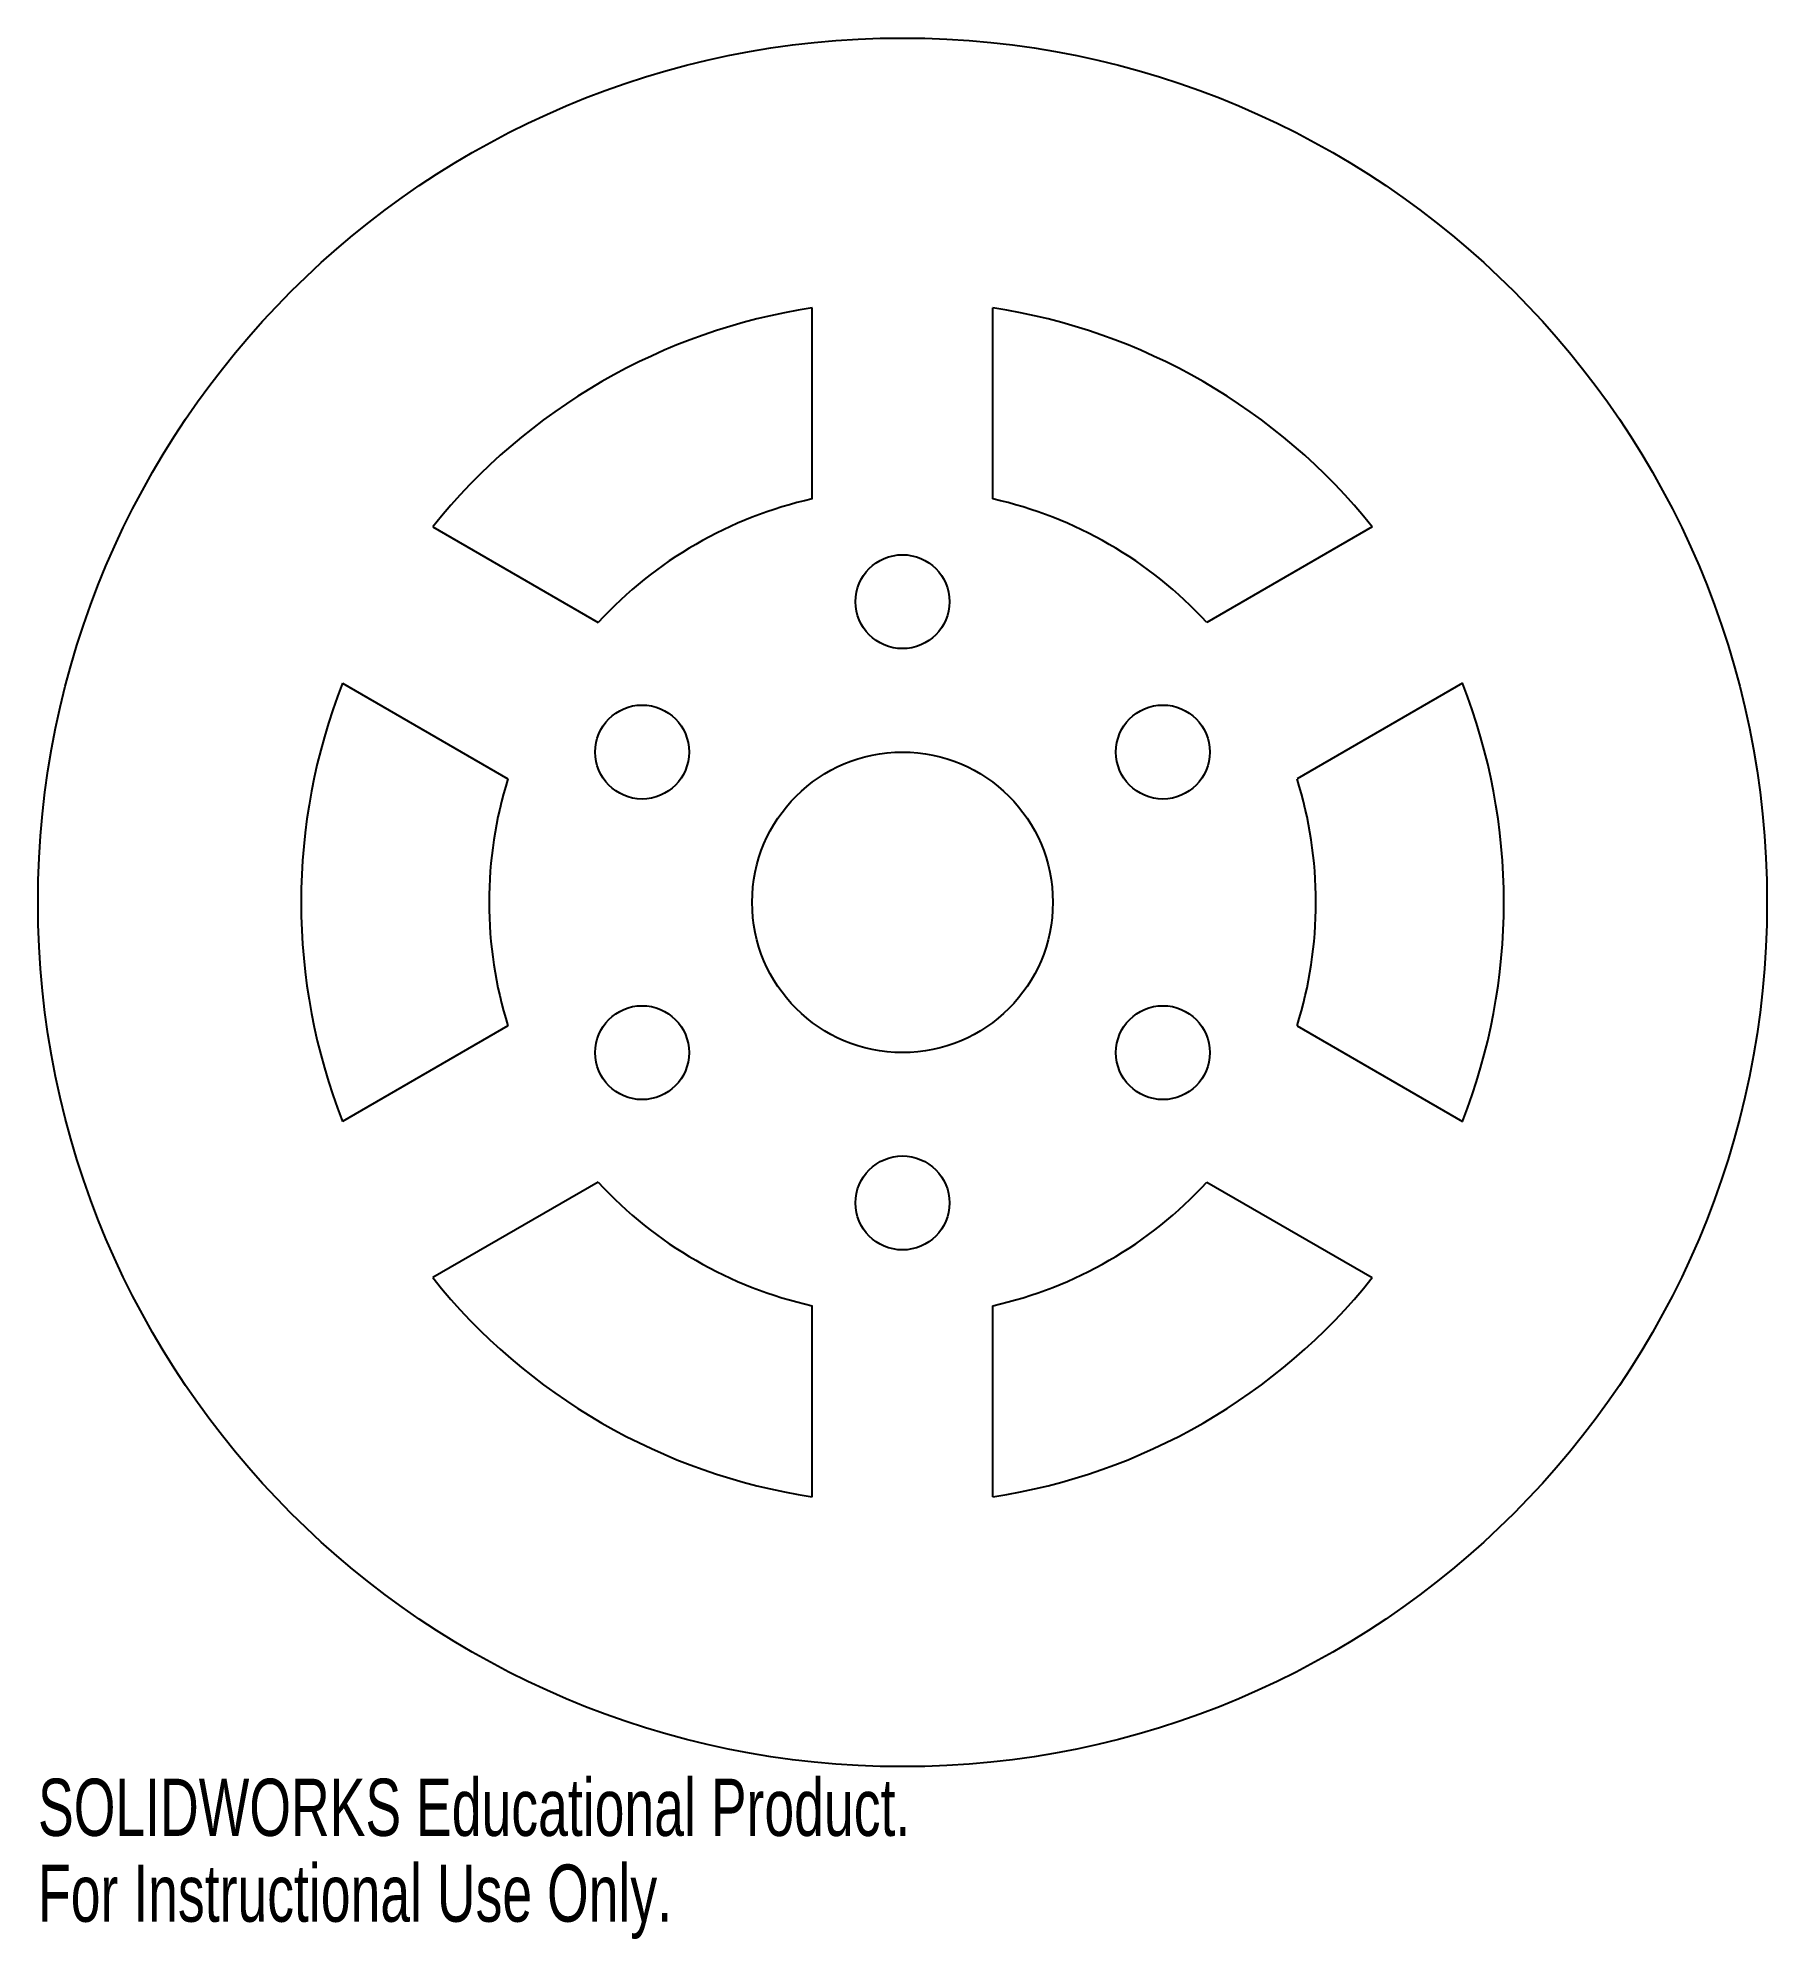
# Model space of a CAD drawing. Header units: inches. Extents: x -2.88 to 2.88, y -3.45 to 2.88.
import ezdxf

# ---------------------------------------------------------------- set-up
doc = ezdxf.new("R2010")
doc.units = ezdxf.units.IN
doc.header["$MEASUREMENT"] = 0
doc.styles.add('SLDTEXTSTYLE0', font='TXT', dxfattribs={"width": 0.7})

msp = doc.modelspace()

# ---------------------------------------------------------------- linework, layer by layer
at = {"color": 7, "linetype": 'Continuous', "lineweight": 25}
for p, q in [((-0.3, 1.3419), (-0.3, 1.9774)), ((0.3, 1.3419), (0.3, 1.9774)), ((-1.5625, 1.2485), (-1.0121, 0.9307)), ((1.5625, 1.2485), (1.0121, 0.9307)), ((-1.8625, 0.7289), (-1.3121, 0.4111)), ((1.8625, 0.7289), (1.3121, 0.4111)), ((-1.3121, -0.4111), (-1.8625, -0.7289)), ((1.3121, -0.4111), (1.8625, -0.7289)), ((-1.0121, -0.9307), (-1.5625, -1.2485)), ((1.0121, -0.9307), (1.5625, -1.2485)), ((-0.3, -1.9774), (-0.3, -1.3419)), ((0.3, -1.9774), (0.3, -1.3419))]:
    msp.add_line(p, q, dxfattribs=at)
at = {"color": 7, "linetype": 'Continuous'}
msp.add_circle((0, 0), 2.875, dxfattribs=at)
at = {"color": 7, "linetype": 'Continuous', "lineweight": 25}
for centre, radius in [((0, 0), 2.875), ((0, 1), 0.1562), ((-0.866, 0.5), 0.1563), ((0.866, 0.5), 0.1563), ((0, 0), 0.5), ((-0.866, -0.5), 0.1562), ((0.866, -0.5), 0.1562), ((0, -1), 0.1562)]:
    msp.add_circle(centre, radius, dxfattribs=at)
for radius, start, end in [(2, 98.62693, 141.37307), (2, 38.62693, 81.37307), (1.375, 102.60226, 137.39774), (1.375, 42.60226, 77.39774), (2, 158.62693, 201.37307), (2, 338.62693, 21.37307), (1.375, 162.60226, 197.39774), (1.375, 342.60226, 17.39774), (1.375, 222.60226, 257.39774), (1.375, 282.60226, 317.39774), (2, 218.62693, 261.37307), (2, 278.62693, 321.37307)]:
    msp.add_arc((0, 0), radius, start, end, dxfattribs=at)

# ---------------------------------------------------------------- texts
at = {"color": 7, "linetype": 'Continuous', "char_height": 0.1903, "attachment_point": 1, "style": 'SLDTEXTSTYLE0'}
for s, insert in [('SOLIDWORKS Educational Product.', (-2.875, -2.9151)), ('For Instructional Use Only.', (-2.875, -3.2006))]:
    msp.add_mtext(s, dxfattribs=dict(at, insert=insert))

doc.saveas('drawing.dxf')
